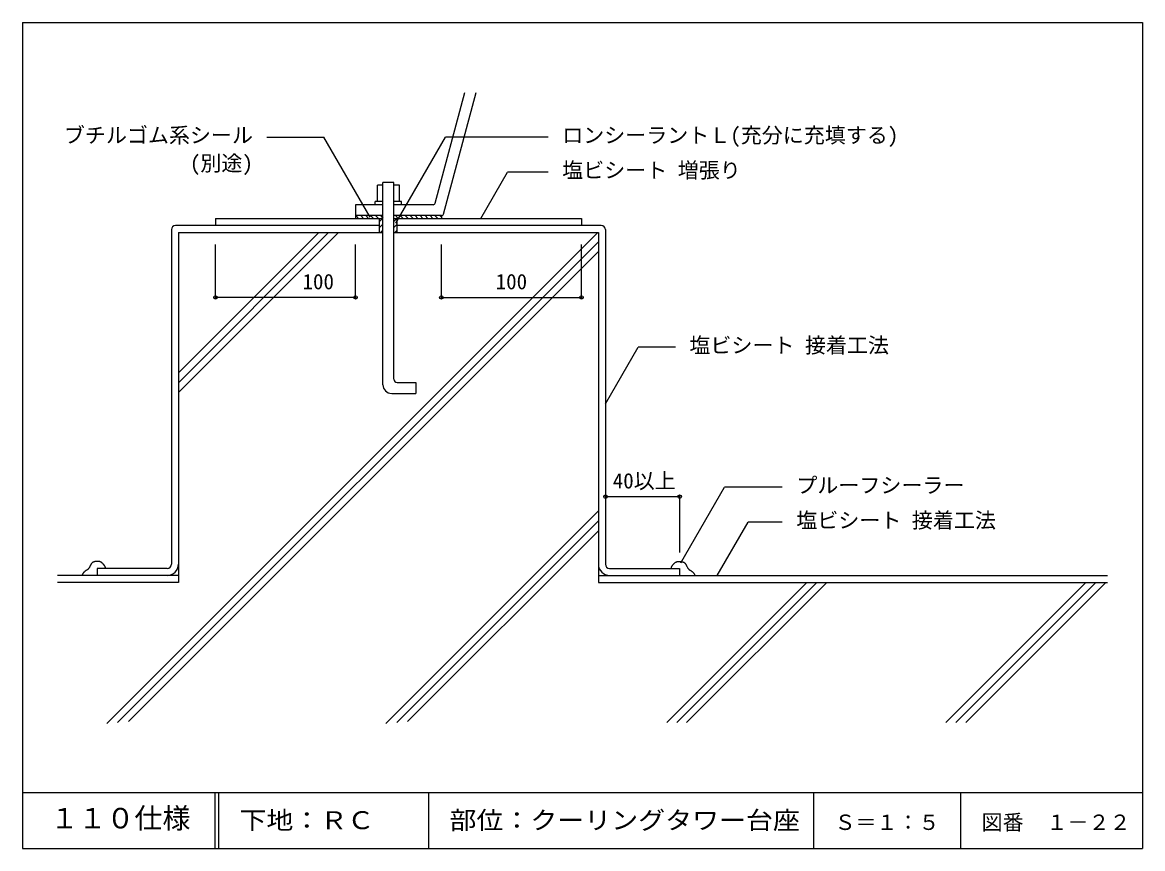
# Model space of a CAD drawing. Units: millimetres on the paper, enlarged 8 times, with parts at other scales. Extents: x -663 to 617, y -983 to 985.
# Drawn here: x -663 to 617, y -983 to -39 of the extents above; entities that cross this region are included whole.
import ezdxf
from ezdxf.enums import TextEntityAlignment as Align

# ---------------------------------------------------------------- set-up
doc = ezdxf.new("R2010")
doc.units = ezdxf.units.MM
doc.header["$LTSCALE"] = 8
doc.header["$PDMODE"] = 32
doc.header["$PDSIZE"] = 4
for name, color, linetype in [('2-2_in line', 7, 'Continuous'), ('2-4_out line', 2, 'Continuous'), ('2-A_moji', 7, 'Continuous'), ('2-B_dim', 7, 'Continuous'), ('2-D_ハッチ他', 4, 'Continuous'), ('2-E_con他', 4, 'Continuous'), ('F-2', 7, 'Continuous'), ('F-5', 6, 'Continuous'), ('F-7', 1, 'Continuous'), ('F-A', 7, 'Continuous')]:
    doc.layers.add(name, color=color, linetype=linetype)
doc.styles.add('HG丸ｺﾞｼｯｸM-PRO', font='')
doc.styles.add('ＭＳ ゴシック', font='')
doc.styles.get('HG丸ｺﾞｼｯｸM-PRO').set_extended_font_data('HG丸ｺﾞｼｯｸM-PRO')
doc.styles.get('ＭＳ ゴシック').set_extended_font_data('MS Gothic')

msp = doc.modelspace()

# ---------------------------------------------------------------- linework, layer by layer
at = {"layer": '2-2_in line'}
for p, q in [((-190.99, -245.556), (-157.108, -119.109)), ((-181.398, -258.056), (-144.167, -119.109)), ((-256.895, -243.659), (-256.895, -224.909)), ((-250.645, -224.909), (-256.895, -224.909)), ((-250.645, -279.109), (-250.645, -221.859)), ((-238.145, -221.859), (-250.645, -221.859)), ((-238.145, -279.109), (-238.145, -221.859)), ((-231.895, -224.909), (-238.145, -224.909)), ((-231.895, -243.659), (-231.895, -224.909)), ((-250.645, -247.409), (-281.895, -247.409)), ((-281.895, -247.409), (-281.895, -263.109)), ((-259.395, -247.409), (-259.395, -243.659)), ((-250.645, -243.659), (-259.395, -243.659)), ((-229.395, -243.659), (-238.145, -243.659)), ((-193.405, -247.409), (-238.145, -247.409)), ((-229.395, -247.409), (-229.395, -243.659)), ((-250.645, -259.909), (-281.895, -259.909)), ((-254.395, -279.109), (-254.395, -263.109)), ((-183.813, -259.909), (-238.145, -259.909)), ((-234.395, -279.109), (-234.395, -263.109)), ((-183.813, -259.909), (-183.813, -263.109)), ((-484.395, -279.109), (-484.395, -679.109)), ((-484.395, -279.109), (-484.395, -679.109)), ((-484.395, -279.109), (-250.645, -279.109)), ((-250.645, -453.109), (-250.645, -279.109)), ((-238.145, -279.109), (-4.395, -279.109)), ((-238.145, -446.859), (-238.145, -279.109)), ((-240.645, -463.109), (-213.145, -463.109)), ((-484.395, -671.109), (-577.195, -671.109)), ((-4.395, -671.109), (88.405, -671.109)), ((-484.395, -679.109), (-622.6, -679.109))]:
    msp.add_line(p, q, dxfattribs=at)
for points in [[(-4.395, -279.109), (-4.395, -679.109), (577.4, -679.109)], [(-234.395, -450.609), (-213.145, -450.609), (-213.145, -463.109)], [(-584.673, -659.154), (-584.855, -659.495), (-585.034, -659.838), (-585.212, -660.182), (-585.389, -660.528), (-585.567, -660.873), (-585.671, -661.074), (-585.812, -661.344), (-586.063, -661.807), (-586.326, -662.263), (-586.605, -662.706), (-586.907, -663.132), (-587.236, -663.537), (-587.44, -663.76), (-587.514, -663.835), (-587.645, -663.962), (-587.78, -664.085), (-587.918, -664.203), (-588.061, -664.317), (-588.207, -664.426), (-588.293, -664.487), (-588.437, -664.581), (-588.69, -664.736), (-588.948, -664.882), (-589.209, -665.024), (-589.469, -665.167), (-589.726, -665.314), (-589.873, -665.403), (-590.021, -665.498), (-590.271, -665.67), (-590.514, -665.851), (-590.753, -666.038), (-590.989, -666.231), (-591.223, -666.426), (-591.358, -666.54), (-591.527, -666.683), (-591.818, -666.932), (-592.105, -667.183), (-592.385, -667.441), (-592.657, -667.708)], [(-574.63, -655.154), (-574.965, -655.09), (-575.303, -655.037), (-575.499, -655.01), (-575.736, -654.98), (-576.147, -654.937), (-576.557, -654.907), (-576.966, -654.892), (-577.375, -654.894), (-577.781, -654.917), (-578.016, -654.94), (-578.187, -654.962), (-578.483, -655.008), (-578.777, -655.063), (-579.071, -655.124), (-579.366, -655.188), (-579.661, -655.253), (-579.833, -655.289), (-580.029, -655.33), (-580.366, -655.399), (-580.701, -655.473), (-581.033, -655.557), (-581.357, -655.657), (-581.671, -655.778), (-581.848, -655.861), (-582.007, -655.946), (-582.271, -656.111), (-582.524, -656.298), (-582.765, -656.502), (-582.995, -656.722), (-583.212, -656.954), (-583.333, -657.093), (-583.468, -657.257), (-583.689, -657.547), (-583.897, -657.845), (-584.094, -658.15), (-584.282, -658.46), (-584.463, -658.774), (-584.565, -658.957), (-584.673, -659.154)], [(-567.599, -663.109), (-567.628, -662.899), (-567.681, -662.539), (-567.742, -662.182), (-567.814, -661.829), (-567.903, -661.482), (-568.013, -661.144), (-568.089, -660.952), (-568.154, -660.805), (-568.28, -660.556), (-568.419, -660.312), (-568.57, -660.075), (-568.73, -659.842), (-568.898, -659.614), (-568.997, -659.484), (-569.116, -659.332), (-569.325, -659.075), (-569.537, -658.823), (-569.753, -658.574), (-569.973, -658.329), (-570.196, -658.086), (-570.326, -657.946), (-570.463, -657.8), (-570.701, -657.551), (-570.944, -657.306), (-571.192, -657.066), (-571.447, -656.832), (-571.708, -656.605), (-571.864, -656.478), (-572.004, -656.368), (-572.251, -656.185), (-572.506, -656.012), (-572.767, -655.851), (-573.035, -655.703), (-573.309, -655.569), (-573.472, -655.499), (-573.654, -655.428), (-573.974, -655.32), (-574.3, -655.23), (-574.63, -655.154)], [(78.81, -663.109), (78.839, -662.899), (78.892, -662.539), (78.952, -662.182), (79.024, -661.829), (79.113, -661.482), (79.224, -661.144), (79.299, -660.952), (79.365, -660.805), (79.49, -660.556), (79.63, -660.312), (79.781, -660.075), (79.941, -659.842), (80.108, -659.614), (80.208, -659.484), (80.327, -659.332), (80.535, -659.075), (80.748, -658.823), (80.964, -658.574), (81.184, -658.329), (81.406, -658.086), (81.536, -657.946), (81.673, -657.8), (81.912, -657.551), (82.155, -657.306), (82.403, -657.066), (82.657, -656.832), (82.919, -656.605), (83.074, -656.478), (83.215, -656.368), (83.462, -656.185), (83.716, -656.012), (83.977, -655.851), (84.245, -655.703), (84.52, -655.569), (84.682, -655.499), (84.864, -655.428), (85.184, -655.32), (85.51, -655.23), (85.841, -655.154)], [(85.841, -655.154), (86.176, -655.09), (86.513, -655.037), (86.709, -655.01), (86.947, -654.98), (87.357, -654.937), (87.767, -654.907), (88.177, -654.892), (88.585, -654.894), (88.992, -654.917), (89.226, -654.94), (89.398, -654.962), (89.693, -655.008), (89.987, -655.063), (90.282, -655.124), (90.576, -655.188), (90.872, -655.253), (91.044, -655.289), (91.239, -655.33), (91.576, -655.399), (91.912, -655.473), (92.243, -655.557), (92.567, -655.657), (92.882, -655.778), (93.058, -655.861), (93.217, -655.946), (93.482, -656.111), (93.735, -656.298), (93.976, -656.502), (94.205, -656.722), (94.423, -656.954), (94.543, -657.093), (94.678, -657.257), (94.899, -657.547), (95.108, -657.845), (95.305, -658.15), (95.493, -658.46), (95.673, -658.774), (95.776, -658.957), (95.883, -659.154)], [(95.883, -659.154), (96.066, -659.495), (96.245, -659.838), (96.423, -660.182), (96.6, -660.528), (96.778, -660.873), (96.882, -661.074), (97.023, -661.344), (97.273, -661.807), (97.536, -662.263), (97.816, -662.706), (98.118, -663.132), (98.446, -663.537), (98.651, -663.76), (98.725, -663.835), (98.856, -663.962), (98.99, -664.085), (99.129, -664.203), (99.271, -664.317), (99.417, -664.426), (99.504, -664.487), (99.647, -664.581), (99.9, -664.736), (100.159, -664.882), (100.419, -665.024), (100.68, -665.167), (100.937, -665.314), (101.084, -665.403), (101.232, -665.498), (101.481, -665.67), (101.725, -665.851), (101.964, -666.038), (102.2, -666.231), (102.434, -666.426), (102.569, -666.54), (102.738, -666.683), (103.029, -666.932), (103.315, -667.183), (103.596, -667.441), (103.868, -667.708)], [(-592.657, -667.708), (-592.919, -667.985), (-593.064, -668.152), (-593.147, -668.251), (-593.285, -668.426), (-593.417, -668.606), (-593.541, -668.791), (-593.658, -668.98), (-593.765, -669.174), (-593.823, -669.289), (-593.897, -669.451), (-594.012, -669.737), (-594.111, -670.03), (-594.198, -670.328), (-594.277, -670.629), (-594.35, -670.932), (-594.391, -671.109)], [(103.868, -667.708), (104.129, -667.985), (104.275, -668.152), (104.358, -668.251), (104.496, -668.426), (104.627, -668.606), (104.752, -668.791), (104.868, -668.98), (104.975, -669.174), (105.033, -669.289), (105.108, -669.451), (105.222, -669.737), (105.321, -670.03), (105.409, -670.328), (105.487, -670.629), (105.56, -670.932), (105.602, -671.109)]]:
    msp.add_lwpolyline(points, dxfattribs=at)
for centre, radius, start, end in [((-193.405, -244.909), 2.5, 270, 345), ((-183.813, -257.409), 2.5, 270, 345), ((-234.395, -446.859), 3.75, 180, 270), ((-240.645, -453.109), 10, 180, 270), ((-497.195, -658.309), 12.8, 270, 0), ((8.405, -658.309), 12.8, 180, 270)]:
    msp.add_arc(centre, radius, start, end, dxfattribs=at)
at = {"layer": '2-4_out line'}
for p, q in [((-441.895, -263.109), (-441.895, -271.109)), ((-441.895, -263.109), (-250.645, -263.109)), ((-238.145, -263.109), (-23.813, -263.109)), ((-23.813, -263.109), (-23.813, -271.109)), ((-492.395, -275.909), (-492.395, -658.309)), ((-254.395, -271.109), (-487.595, -271.109)), ((-1.195, -271.109), (-234.395, -271.109)), ((3.605, -275.909), (3.605, -658.309)), ((-577.195, -663.109), (-577.195, -671.109)), ((-497.195, -663.109), (-577.195, -663.109)), ((8.405, -663.109), (88.405, -663.109)), ((88.405, -663.109), (88.405, -671.109)), ((-484.395, -671.109), (-622.6, -671.109)), ((-4.395, -671.109), (577.4, -671.109))]:
    msp.add_line(p, q, dxfattribs=at)
for centre, start, end in [((-487.595, -275.909), 90, 180), ((-1.195, -275.909), 0, 90), ((-497.195, -658.309), 270, 0), ((8.405, -658.309), 180, 270)]:
    msp.add_arc(centre, 4.8, start, end, dxfattribs=at)
at = {"layer": '2-A_moji'}
for p, q in [((-383.168, -170.047), (-318.059, -170.047)), ((-265.152, -261.683), (-318.059, -170.047)), ((-236.083, -268.602), (-179.182, -170.047)), ((-61.786, -170.047), (-179.182, -170.047)), ((-138.958, -263.109), (-108.323, -210.047)), ((-61.786, -210.047), (-108.323, -210.047)), ((3.605, -475.1), (41.164, -410.047)), ((83.558, -410.047), (41.164, -410.047)), ((89.747, -656.425), (139.617, -570.047)), ((205.73, -570.047), (139.617, -570.047)), ((131.342, -671.109), (166.597, -610.047)), ((205.73, -610.047), (166.597, -610.047))]:
    msp.add_line(p, q, dxfattribs=at)
at = {"layer": '2-B_dim'}
for p, q in [((-441.895, -353.349), (-441.895, -292.732)), ((-281.895, -353.349), (-281.895, -292.732)), ((-183.813, -353.349), (-183.813, -292.732)), ((-23.813, -353.349), (-23.813, -292.732)), ((-281.895, -353.349), (-441.895, -353.349)), ((-183.813, -353.349), (-23.813, -353.349)), ((3.605, -580.934), (88.405, -580.934)), ((88.405, -580.934), (88.405, -644.982))]:
    msp.add_line(p, q, dxfattribs=at)
at = {"layer": '2-B_dim', "color": 1}
for p in [(-441.895, -353.349), (-281.895, -353.349), (-183.813, -353.349), (-23.813, -353.349), (3.605, -580.934), (88.405, -580.934)]:
    msp.add_point(p, dxfattribs=at)
at = {"layer": '2-D_ハッチ他'}
for p, q in [((-254.395, -266.498), (-251.005, -263.109)), ((-238.145, -266.498), (-234.755, -263.109)), ((-254.395, -273.286), (-250.645, -269.536)), ((-253.429, -279.109), (-250.645, -276.325)), ((-238.145, -273.286), (-234.395, -269.536)), ((-237.179, -279.109), (-234.395, -276.325))]:
    msp.add_line(p, q, dxfattribs=at)
at = {"layer": '2-E_con他'}
for p, q in [((-281.679, -259.909), (-278.479, -263.109)), ((-276.022, -259.909), (-272.822, -263.109)), ((-270.366, -259.909), (-267.166, -263.109)), ((-264.709, -259.909), (-261.509, -263.109)), ((-259.052, -259.909), (-255.852, -263.109)), ((-253.395, -259.909), (-250.645, -262.659)), ((-236.424, -259.909), (-233.224, -263.109)), ((-230.768, -259.909), (-227.568, -263.109)), ((-225.111, -259.909), (-221.911, -263.109)), ((-219.454, -259.909), (-216.254, -263.109)), ((-213.797, -259.909), (-210.597, -263.109)), ((-208.14, -259.909), (-204.94, -263.109)), ((-202.483, -259.909), (-199.283, -263.109)), ((-196.827, -259.909), (-193.627, -263.109)), ((-191.17, -259.909), (-187.97, -263.109)), ((-185.513, -259.909), (-183.813, -261.608)), ((-566.204, -840.193), (-5.119, -279.109)), ((-484.395, -462.097), (-301.407, -279.109)), ((-484.395, -450.783), (-312.721, -279.109)), ((-484.395, -439.469), (-324.034, -279.109)), ((-553.805, -839.109), (-4.395, -289.698)), ((-541.407, -838.024), (-4.395, -301.012)), ((-247.289, -840.193), (-4.395, -597.3)), ((-234.89, -839.109), (-4.395, -608.613)), ((-222.492, -838.024), (-4.395, -619.927)), ((73.796, -839.109), (233.796, -679.109)), ((85.11, -839.109), (245.11, -679.109)), ((96.424, -839.109), (256.424, -679.109)), ((392.711, -839.109), (552.711, -679.109)), ((404.025, -839.109), (564.025, -679.109)), ((415.339, -839.109), (575.339, -679.109))]:
    msp.add_line(p, q, dxfattribs=at)
at = {"layer": 'F-2'}
for p, q in [((-198.6, -919.109), (-198.6, -983.109)), ((241.4, -919.109), (241.4, -983.109)), ((409.4, -919.109), (409.4, -983.109))]:
    msp.add_line(p, q, dxfattribs=at)
at = {"layer": 'F-5'}
for p, q in [((-662.6, -919.109), (617.4, -919.109)), ((-442.6, -919.109), (-442.6, -983.109)), ((-438.6, -919.109), (-438.6, -983.109))]:
    msp.add_line(p, q, dxfattribs=at)
at = {"layer": 'F-7'}
for p, q in [((-662.6, -39.109), (-662.6, -983.109)), ((-662.6, -39.109), (617.4, -39.109)), ((617.4, -39.109), (617.4, -983.109)), ((-662.6, -983.109), (617.4, -983.109))]:
    msp.add_line(p, q, dxfattribs=at)

# ---------------------------------------------------------------- texts
at = {"layer": '2-A_moji', "style": 'ＭＳ ゴシック'}
for s, p in [('ブチルゴム系シール', (-615.168, -182.047)), ('ロンシーラントＬ(充分に充填する)', (-45.786, -182.047)), ('(別途)', (-471.168, -214.047)), ('塩ビシート 増張り', (-45.786, -222.047)), ('塩ビシート 接着工法', (99.558, -422.047)), ('プルーフシーラー', (221.73, -582.047)), ('塩ビシート 接着工法', (221.73, -622.047))]:
    msp.add_text(s, height=17.6, dxfattribs=at).set_placement(p, align=Align.BOTTOM_LEFT)
at = {"layer": '2-B_dim', "style": 'ＭＳ ゴシック'}
for s, p in [('100', (-342.531, -349.349)), ('100', (-121.813, -349.349)), ('40以上', (11.972, -576.934))]:
    msp.add_text(s, height=17.6, dxfattribs=at).set_placement(p, align=Align.BOTTOM_LEFT)
at = {"layer": 'F-A', "style": 'HG丸ｺﾞｼｯｸM-PRO'}
for s, height, p in [('１１０仕様', 23.46, (-630.6, -967.109)), ('Ｓ＝１：５', 17.6, (265.4, -967.109)), ('図番', 17.6, (433.4, -967.109)), ('１－２２', 17.6, (507.668, -967.109))]:
    msp.add_text(s, height=height, dxfattribs=at).set_placement(p, align=Align.BOTTOM_LEFT)
at = {"layer": 'F-A', "style": 'HG丸ｺﾞｼｯｸM-PRO', "width": 1.1}
for s, p in [('下地：ＲＣ', (-414.6, -967.109)), ('部位：クーリングタワー台座', (-174.6, -967.109))]:
    msp.add_text(s, height=20.53, dxfattribs=at).set_placement(p, align=Align.BOTTOM_LEFT)

doc.saveas('drawing.dxf')
